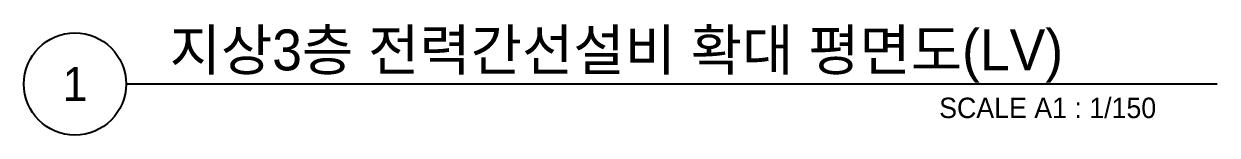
# Model space of a CAD drawing. Header units: millimetres. Extents: x -19577 to 374132, y 182625 to 847314.
# Drawn here: x 295189 to 321461, y 182625 to 185074 of the extents above; entities that cross this region are included whole.
import ezdxf
from ezdxf.enums import TextEntityAlignment as Align

# ---------------------------------------------------------------- set-up
doc = ezdxf.new("R2010")
doc.units = ezdxf.units.MM
doc.header["$LTSCALE"] = 150
doc.layers.add('-----41 Drawing Title', color=2, linetype='Continuous')
doc.styles.add('ELEC', font='Dotum.ttf')

msp = doc.modelspace()

# ---------------------------------------------------------------- linework, layer by layer
at = {"layer": '-----41 Drawing Title', "color": 7}
msp.add_line((321461, 183750), (297439, 183750), dxfattribs=at)
msp.add_circle((296314, 183750), 1125, dxfattribs=at)

# ---------------------------------------------------------------- texts
at = {"layer": '-----41 Drawing Title', "color": 2, "style": 'ELEC'}
msp.add_text('지상3층 전력간선설비 확대 평면도(LV)', height=900, dxfattribs=at).set_placement((298398, 184050))
at = {"layer": '-----41 Drawing Title', "color": 7, "style": 'ELEC'}
msp.add_text('1', height=750, dxfattribs=at).set_placement((296314, 183750), align=Align.MIDDLE)
at = {"layer": '-----41 Drawing Title', "style": 'ELEC'}
msp.add_text('SCALE A1 : 1/150', height=450, dxfattribs=at).set_placement((320119, 183000), align=Align.RIGHT)

doc.saveas('drawing.dxf')
